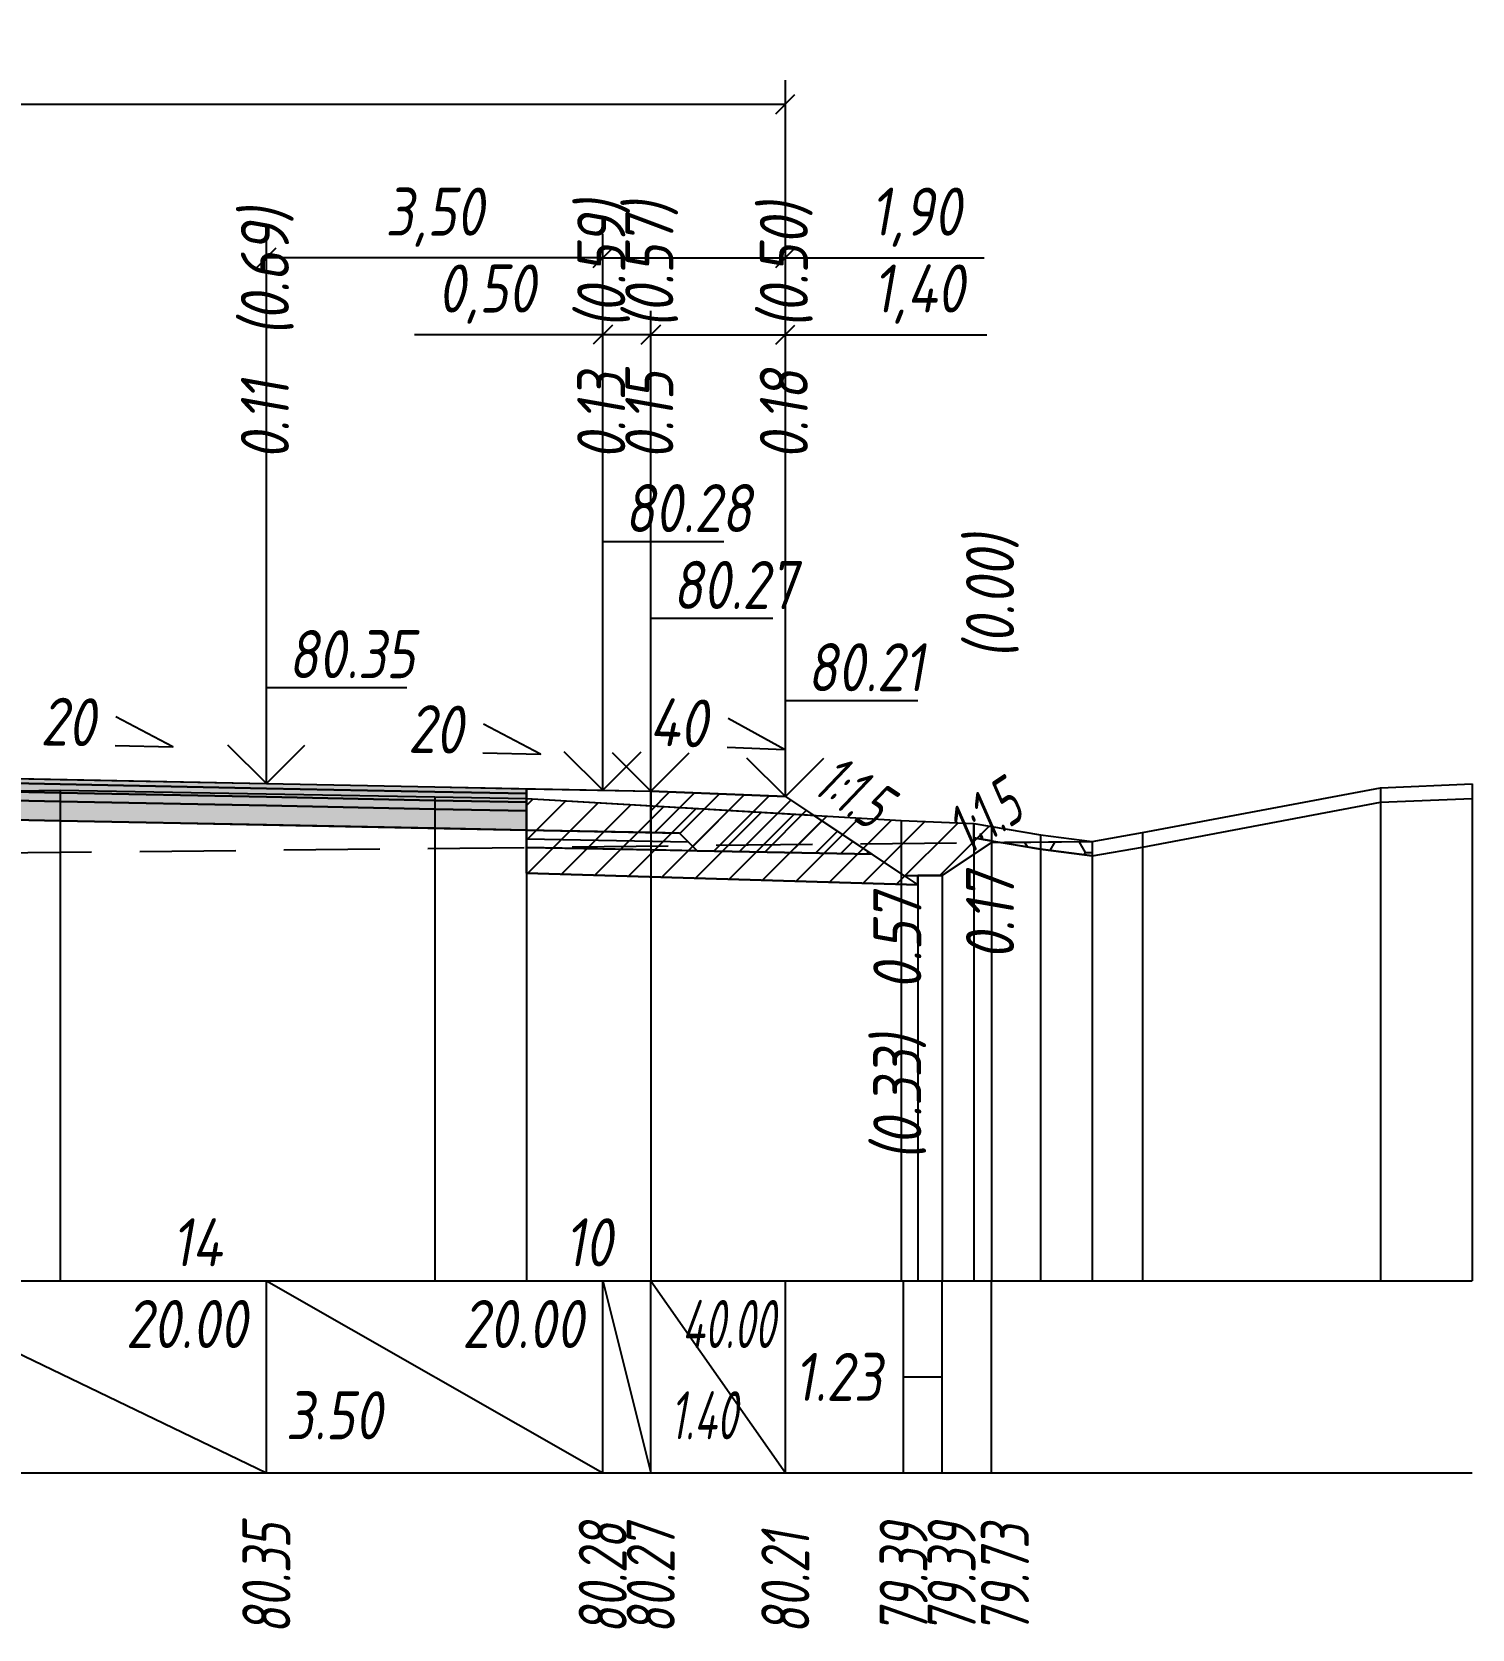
# Model space of a CAD drawing. Extents: x -717 to 1451, y -133302 to 233.
# Drawn here: x 166.6 to 241.6, y -22389.1 to -22306 of the extents above; entities that cross this region are included whole.
import ezdxf
from ezdxf.enums import TextEntityAlignment as Align

# ---------------------------------------------------------------- set-up
doc = ezdxf.new("R2010")
doc.units = 0
doc.linetypes.add('штриховая', pattern=[0.75, 0.5, -0.25])
for name, color, linetype in [('Интерполированный поперечник', 2, 'Continuous'), ('Код_514', 1, 'Continuous'), ('Контур_0', 7, 'Continuous'), ('Контур_2521', 7, 'Continuous'), ('Контур_2564', 7, 'Continuous'), ('Контур_2660', 7, 'Continuous'), ('Контур_2665', 7, 'Continuous'), ('Контур_400', 7, 'Continuous'), ('Контур_508', 7, 'Continuous'), ('Контур_512', 7, 'Continuous'), ('Контур_513', 7, 'Continuous'), ('Контур_818', 7, 'Continuous'), ('Красный поперечник', 1, 'Continuous'), ('Объём_2501', 7, 'Continuous'), ('Объём_2564', 7, 'Continuous'), ('Объём_2650', 7, 'Continuous'), ('Объём_2660', 7, 'Continuous'), ('Объём_2661', 7, 'Continuous'), ('Объём_2662', 7, 'Continuous'), ('Объём_2663', 7, 'Continuous'), ('Объём_2664', 7, 'Continuous'), ('Объём_2665', 7, 'Continuous'), ('Объём_2666', 7, 'Continuous'), ('Объём_2667', 7, 'Continuous'), ('Объём_2668', 7, 'Continuous'), ('Объём_2669', 7, 'Continuous'), ('Объём_2675', 7, 'Continuous'), ('Объём_2753', 7, 'Continuous'), ('Откосы', 7, 'Continuous'), ('Отметки покрытия', 7, 'Continuous'), ('Рабочие отметки', 7, 'Continuous'), ('Рабочие отметки доп.', 7, 'Continuous'), ('Слои выравнивания', 7, 'Continuous'), ('Таблица', 7, 'Continuous'), ('Уклоны проезжей части', 7, 'Continuous'), ('Черный поперечник', 3, 'Continuous')]:
    doc.layers.add(name, color=color, linetype=linetype)
for name, color, linetype, true_color in [('Контур_2540', 2, 'Continuous', 0xffff00), ('Контур_2560', 2, 'Continuous', 0xffff00), ('Контур_2561', 7, 'Continuous', 0xff8040), ('Контур_2562', 3, 'Continuous', 0x00ff00), ('Контур_2563', 7, 'Continuous', 0xff8000), ('Контур_2570', 7, 'Continuous', 0x80ff00), ('Контур_2725', 7, 'Continuous', 0x323232), ('Контур_2736', 4, 'Continuous', 0x00ffff), ('Контур_2737', 4, 'Continuous', 0x00ffff), ('Контур_2738', 4, 'Continuous', 0x00ffff), ('Контур_2739', 4, 'Continuous', 0x00ffff), ('Контур_2741', 4, 'Continuous', 0x00ffff), ('Контур_2742', 4, 'Continuous', 0x00ffff), ('Контур_2743', 4, 'Continuous', 0x00ffff), ('Контур_2744', 7, 'Continuous', 0xa4ffff), ('Контур_2745', 7, 'Continuous', 0xa4ffff), ('Контур_2747', 4, 'Continuous', 0x00ffff), ('Контур_2748', 4, 'Continuous', 0x00ffff), ('Контур_2749', 4, 'Continuous', 0x00ffff), ('Контур_2750', 4, 'Continuous', 0x00ffff), ('Контур_2751', 4, 'Continuous', 0x00ffff), ('Контур_2752', 4, 'Continuous', 0x00ffff), ('Контур_2760', 7, 'Continuous', 0x323232), ('Контур_2761', 7, 'Continuous', 0x323232), ('Контур_2762', 7, 'Continuous', 0x323232), ('Контур_2763', 7, 'Continuous', 0x323232), ('Контур_402', 7, 'Continuous', 0xff6464), ('Контур_703', 4, 'Continuous', 0x00ffff), ('Контур_705', 4, 'Continuous', 0x00ffff), ('Контур_707', 4, 'Continuous', 0x00ffff), ('Контур_720', 131, 'Continuous', 0xaaffff), ('Объём_2500', 7, 'Continuous', 0xc0c0c0), ('Объём_2520', 7, 'Continuous', 0x80ffff), ('Объём_2540', 2, 'Continuous', 0xffff00), ('Объём_2560', 2, 'Continuous', 0xffff00), ('Объём_2561', 7, 'Continuous', 0xff8040), ('Объём_2562', 3, 'Continuous', 0x00ff00), ('Объём_2563', 7, 'Continuous', 0xff8000), ('Объём_2570', 7, 'Continuous', 0x80ff00), ('Объём_2600', 7, 'Continuous', 0x808000), ('Объём_2746', 2, 'Continuous', 0xffff00)]:
    doc.layers.add(name, color=color, linetype=linetype, true_color=true_color)
doc.styles.get("Standard").update_dxf_attribs({"font": 'txt', "height": 2.5})
doc.styles.add('М', font='romand.shx', dxfattribs={"width": 0.8, "oblique": 10, "height": 2.5})
doc.dimstyles.new('ISO-25', dxfattribs={"dimtxt": 2.5, "dimasz": 2.5, "dimexe": 1.25, "dimexo": 0.625, "dimtad": 1, "dimtxsty": 'Standard', "dimcen": 2.5, "dimadec": 0, "dimazin": 0, "dimtfac": 1, "dimtmove": 0, "dimatfit": 3, "dimfxl": 1, "dimarcsym": 0})

# ---------------------------------------------------------------- blocks, each defined once
blk = doc.blocks.new('_Oblique')
at = {"color": 0, "linetype": 'ByBlock', "lineweight": -2}
blk.add_line((-0.5, -0.5), (0.5, 0.5), dxfattribs=at)
blk = doc.blocks.new('*D537')
at = {"color": 0, "lineweight": -2, "transparency": 16777216}
for p, q in [((198.838, -22344.966), (198.838, -22320.526)), ((205.838, -22345.246), (205.838, -22320.526)), ((198.838, -22321.776), (205.838, -22321.776)), ((205.838, -22321.776), (216.325, -22321.776))]:
    blk.add_line(p, q, dxfattribs=at)
at = {"layer": 'Defpoints', "color": 0, "transparency": 16777216}
for p in [(205.838, -22321.776), (198.838, -22345.591), (205.838, -22345.871)]:
    blk.add_point(p, dxfattribs=at)
at = {"color": 0, "lineweight": -2, "transparency": 16777216, "rotation": 180}
blk.add_blockref('_Oblique', (198.838, -22321.776), dxfattribs=at)
at = {"color": 0, "lineweight": -2, "transparency": 16777216}
blk.add_blockref('_Oblique', (205.838, -22321.776), dxfattribs=at)
at = {"color": 0, "transparency": 16777216, "insert": (212.784, -22319.663), "char_height": 2.5, "width": 8.75, "attachment_point": 5, "style": 'М'}
blk.add_mtext('1,40', dxfattribs=at)
blk = doc.blocks.new('*D539')
at = {"color": 0, "lineweight": -2, "transparency": 16777216}
for p, q in [((196.338, -22344.916), (196.338, -22320.526)), ((198.838, -22344.966), (198.838, -22320.526)), ((196.338, -22321.776), (186.545, -22321.776)), ((198.838, -22321.776), (196.338, -22321.776))]:
    blk.add_line(p, q, dxfattribs=at)
at = {"layer": 'Defpoints', "color": 0, "transparency": 16777216}
for p in [(198.838, -22321.776), (196.338, -22345.541), (198.838, -22345.591)]:
    blk.add_point(p, dxfattribs=at)
at = {"color": 0, "lineweight": -2, "transparency": 16777216, "rotation": 180}
blk.add_blockref('_Oblique', (196.338, -22321.776), dxfattribs=at)
at = {"color": 0, "lineweight": -2, "transparency": 16777216}
blk.add_blockref('_Oblique', (198.838, -22321.776), dxfattribs=at)
at = {"color": 0, "transparency": 16777216, "insert": (190.306, -22319.663), "char_height": 2.5, "width": 9.16667, "attachment_point": 5, "style": 'М'}
blk.add_mtext('0,50', dxfattribs=at)
blk = doc.blocks.new('*D541')
at = {"color": 0, "lineweight": -2, "transparency": 16777216}
for p, q in [((178.838, -22344.566), (178.838, -22316.526)), ((196.338, -22344.916), (196.338, -22316.526)), ((196.338, -22317.776), (178.838, -22317.776))]:
    blk.add_line(p, q, dxfattribs=at)
at = {"layer": 'Defpoints', "color": 0, "transparency": 16777216}
for p in [(178.838, -22317.776), (178.838, -22345.191), (196.338, -22345.541)]:
    blk.add_point(p, dxfattribs=at)
at = {"color": 0, "lineweight": -2, "transparency": 16777216, "rotation": 180}
blk.add_blockref('_Oblique', (178.838, -22317.776), dxfattribs=at)
at = {"color": 0, "lineweight": -2, "transparency": 16777216}
blk.add_blockref('_Oblique', (196.338, -22317.776), dxfattribs=at)
at = {"color": 0, "transparency": 16777216, "insert": (187.588, -22315.663), "char_height": 2.5, "width": 9.58333, "attachment_point": 5, "style": 'М'}
blk.add_mtext('3,50', dxfattribs=at)
blk = doc.blocks.new('*D542')
at = {"color": 0, "lineweight": -2, "transparency": 16777216}
for p, q in [((196.338, -22344.916), (196.338, -22316.526)), ((205.838, -22345.246), (205.838, -22316.526)), ((196.338, -22317.776), (205.838, -22317.776)), ((205.838, -22317.776), (216.174, -22317.776))]:
    blk.add_line(p, q, dxfattribs=at)
at = {"layer": 'Defpoints', "color": 0, "transparency": 16777216}
for p in [(196.338, -22317.776), (196.338, -22345.541), (205.838, -22345.871)]:
    blk.add_point(p, dxfattribs=at)
at = {"color": 0, "lineweight": -2, "transparency": 16777216, "rotation": 180}
blk.add_blockref('_Oblique', (196.338, -22317.776), dxfattribs=at)
at = {"color": 0, "lineweight": -2, "transparency": 16777216}
blk.add_blockref('_Oblique', (205.838, -22317.776), dxfattribs=at)
at = {"color": 0, "transparency": 16777216, "insert": (212.634, -22315.663), "char_height": 2.5, "width": 8.75, "attachment_point": 5, "style": 'М'}
blk.add_mtext('1,90', dxfattribs=at)
blk = doc.blocks.new('*D544')
at = {"color": 0, "lineweight": -2, "transparency": 16777216}
for p, q in [((110.338, -22345.246), (110.338, -22308.526)), ((205.838, -22345.246), (205.838, -22308.526)), ((110.338, -22309.776), (205.838, -22309.776))]:
    blk.add_line(p, q, dxfattribs=at)
at = {"layer": 'Defpoints', "color": 0, "transparency": 16777216}
for p in [(205.838, -22309.776), (110.338, -22345.871), (205.838, -22345.871)]:
    blk.add_point(p, dxfattribs=at)
at = {"color": 0, "lineweight": -2, "transparency": 16777216, "rotation": 180}
blk.add_blockref('_Oblique', (110.338, -22309.776), dxfattribs=at)
at = {"color": 0, "lineweight": -2, "transparency": 16777216}
blk.add_blockref('_Oblique', (205.838, -22309.776), dxfattribs=at)
at = {"color": 0, "transparency": 16777216, "insert": (158.088, -22307.663), "char_height": 2.5, "width": 10.41667, "attachment_point": 5, "style": 'М'}
blk.add_mtext('19,10', dxfattribs=at)

msp = doc.modelspace()

# ---------------------------------------------------------------- hatches: boundary and pattern name
at = {"layer": 'Объём_2563'}
h = msp.add_hatch(dxfattribs=at)
h.set_pattern_fill('ANSI31', color=256, scale=0.3)
h.paths.add_polyline_path([(201.256, -22348.627), (200.338, -22347.709), (198.838, -22347.679), (198.838, -22345.529), (205.838, -22345.809), (210.338, -22348.809)])
at = {"layer": 'Объём_2570'}
h = msp.add_hatch(dxfattribs=at)
h.set_pattern_fill('ANSI31', color=256, scale=0.2)
h.paths.add_polyline_path([(215.639, -22347.21), (216.565, -22347.364), (216.565, -22348.114), (215.639, -22347.96)])
at = {"layer": 'Объём_2600'}
h = msp.add_hatch(dxfattribs=at)
h.set_pattern_fill('ANSI31', color=6, scale=0.4)
h.paths.add_polyline_path([(213.99, -22349.91), (212.729, -22349.91), (212.729, -22350.403), (192.375, -22349.792), (192.375, -22345.902), (211.858, -22347.046), (215.639, -22347.21), (215.639, -22347.96), (217.009, -22348.189), (216.565, -22348.193)])
h = msp.add_hatch(dxfattribs=at)
h.set_pattern_fill('HONEY', color=5, scale=0.3)
h.paths.add_polyline_path([(221.794, -22348.138), (221.794, -22348.888), (219.117, -22348.54), (217.009, -22348.189)])
at = {"layer": 'Слои выравнивания'}
for color, points in [(2, [(158.088, -22344.714), (164.004, -22344.832), (168.112, -22344.914), (178.838, -22345.129), (187.604, -22345.304), (192.375, -22345.399), (192.375, -22345.649), (187.604, -22345.554), (178.838, -22345.379), (168.112, -22345.164), (164.004, -22345.082), (158.088, -22344.964)]), (3, [(158.088, -22344.964), (164.004, -22345.082), (168.112, -22345.164), (178.838, -22345.379), (187.604, -22345.554), (192.375, -22345.649), (192.375, -22346.099), (187.604, -22346.004), (178.838, -22345.829), (168.112, -22345.614), (164.004, -22345.532), (158.088, -22345.414)]), (4, [(158.088, -22345.414), (164.004, -22345.532), (168.112, -22345.614), (178.838, -22345.829), (187.604, -22346.004), (192.375, -22346.099), (192.375, -22346.549), (187.604, -22346.454), (178.838, -22346.279), (168.112, -22346.064), (164.004, -22345.982), (158.088, -22345.864)]), (5, [(158.088, -22345.864), (164.004, -22345.982), (168.112, -22346.064), (178.838, -22346.279), (187.604, -22346.454), (192.375, -22346.549), (192.375, -22347.549), (187.604, -22347.454), (178.838, -22347.279), (168.112, -22347.064), (164.004, -22346.982), (158.088, -22346.864)])]:
    msp.add_hatch(color=color, dxfattribs=at).paths.add_polyline_path(points)

# ---------------------------------------------------------------- linework, layer by layer
at = {"layer": 'Интерполированный поперечник', "linetype": 'штриховая', "ltscale": 10, "flags": 128}
msp.add_lwpolyline([(104.751, -22349.37), (221.794, -22348.138)], dxfattribs=at)
at = {"layer": 'Код_514'}
for p, q in [((158.088, -22371), (178.838, -22381)), ((178.838, -22381), (178.838, -22371)), ((178.838, -22371), (196.338, -22381)), ((196.338, -22381), (196.338, -22371)), ((196.338, -22371), (198.838, -22381)), ((198.838, -22381), (198.838, -22371)), ((198.838, -22371), (205.838, -22381)), ((205.838, -22381), (205.838, -22371)), ((211.99, -22381), (211.99, -22371)), ((213.99, -22381), (213.99, -22371)), ((216.565, -22381), (216.565, -22371)), ((211.99, -22376), (213.99, -22376))]:
    msp.add_line(p, q, dxfattribs=at)
at = {"layer": 'Контур_0', "flags": 128}
for points in [[(192.375, -22345.399), (198.838, -22345.529), (198.838, -22347.679), (192.375, -22347.549), (192.375, -22345.399), (192.375, -22345.399)], [(205.838, -22345.809), (209.526, -22348.267), (209.526, -22348.267), (209.526, -22348.267), (209.526, -22348.267), (209.526, -22348.267), (209.526, -22348.267), (209.526, -22348.267), (209.526, -22348.267), (209.526, -22348.267), (209.526, -22348.267), (209.526, -22348.267), (209.526, -22348.267), (209.526, -22348.267), (209.526, -22348.267), (211.99, -22349.91)], [(205.838, -22345.809), (209.526, -22348.267), (209.526, -22348.267), (209.526, -22348.267), (209.526, -22348.267), (209.526, -22348.267), (209.526, -22348.267), (209.526, -22348.267), (209.526, -22348.267), (209.526, -22348.267), (209.526, -22348.267), (209.526, -22348.267), (209.526, -22348.267), (209.526, -22348.267), (209.526, -22348.267), (211.99, -22349.91), (213.99, -22349.91), (216.565, -22348.193), (216.565, -22348.193), (216.565, -22348.193), (216.565, -22348.193), (216.565, -22348.193), (216.565, -22348.193), (216.565, -22348.193), (216.565, -22348.193), (216.565, -22348.193), (216.565, -22348.193), (216.565, -22348.193), (216.565, -22348.193), (216.565, -22348.193)], [(198.838, -22348.579), (192.375, -22348.449), (192.375, -22347.549), (200.338, -22347.709), (201.256, -22348.627), (198.838, -22348.579), (198.838, -22348.579)], [(198.838, -22347.679), (200.338, -22347.709), (201.256, -22348.627), (210.338, -22348.809)]]:
    msp.add_lwpolyline(points, dxfattribs=at)
at = {"layer": 'Контур_2521', "color": 250, "flags": 128}
msp.add_lwpolyline([(192.375, -22347.999), (200.797, -22348.168)], dxfattribs=at)
at = {"layer": 'Контур_2540', "flags": 128}
msp.add_lwpolyline([(196.338, -22348.529), (210.338, -22348.809), (212.729, -22350.403), (192.375, -22349.792), (192.375, -22348.449), (196.338, -22348.529), (196.338, -22348.529)], dxfattribs=at)
at = {"layer": 'Контур_2560', "flags": 128}
msp.add_lwpolyline([(198.838, -22345.529), (205.838, -22345.809), (205.838, -22345.809), (205.838, -22345.809)], dxfattribs=at)
at = {"layer": 'Контур_2561', "flags": 128}
msp.add_lwpolyline([(198.838, -22345.529), (198.838, -22345.529), (205.838, -22345.809), (205.838, -22345.809), (198.838, -22345.529)], dxfattribs=at)
at = {"layer": 'Контур_2562', "flags": 128}
msp.add_lwpolyline([(205.838, -22345.809), (205.838, -22345.809), (205.838, -22345.809), (205.838, -22345.809), (205.838, -22345.809)], dxfattribs=at)
at = {"layer": 'Контур_2563', "flags": 128}
msp.add_lwpolyline([(201.256, -22348.627), (200.338, -22347.709), (198.838, -22347.679), (198.838, -22345.529), (205.838, -22345.809), (210.338, -22348.809), (201.256, -22348.627), (201.256, -22348.627)], dxfattribs=at)
at = {"layer": 'Контур_2564', "flags": 128}
msp.add_lwpolyline([(198.838, -22345.529), (205.838, -22345.809)], dxfattribs=at)
at = {"layer": 'Контур_2570', "flags": 128}
msp.add_lwpolyline([(80, -22351.75), (88.68, -22351.424), (93.12, -22351.139), (104.751, -22350.12), (104.751, -22350.12), (116.91, -22348.424), (120.638, -22347.848), (120.638, -22347.098), (125.146, -22346.908), (143.433, -22345.856), (148.218, -22345.776), (158.088, -22345.623), (168.112, -22345.469), (187.604, -22345.822), (192.375, -22345.902), (211.858, -22347.046), (215.639, -22347.21), (215.639, -22347.96), (219.117, -22348.54), (221.794, -22348.888), (221.794, -22348.888), (224.417, -22348.435), (236.806, -22346.107), (241.565, -22345.901)], dxfattribs=at)
at = {"layer": 'Контур_2660', "flags": 128}
msp.add_lwpolyline([(192.375, -22349.792), (212.729, -22350.403)], dxfattribs=at)
at = {"layer": 'Контур_2665', "flags": 128}
msp.add_lwpolyline([(205.838, -22345.809), (205.838, -22345.809)], dxfattribs=at)
at = {"layer": 'Контур_2725', "flags": 128}
msp.add_lwpolyline([(143.433, -22347.157), (148.218, -22347.061), (158.088, -22346.864), (164.004, -22346.982), (168.112, -22347.064), (178.838, -22347.279), (187.604, -22347.454), (192.375, -22347.549)], dxfattribs=at)
at = {"layer": 'Контур_2736', "flags": 128}
for points in [[(205.838, -22345.809), (209.526, -22348.267)], [(209.526, -22348.267), (211.99, -22349.91)]]:
    msp.add_lwpolyline(points, dxfattribs=at)
at = {"layer": 'Контур_2737', "flags": 128}
msp.add_lwpolyline([(209.526, -22348.267), (209.526, -22348.267)], dxfattribs=at)
at = {"layer": 'Контур_2738', "flags": 128}
msp.add_lwpolyline([(209.526, -22348.267), (209.526, -22348.267)], dxfattribs=at)
at = {"layer": 'Контур_2739', "flags": 128}
msp.add_lwpolyline([(209.526, -22348.267), (209.526, -22348.267)], dxfattribs=at)
at = {"layer": 'Контур_2741', "flags": 128}
msp.add_lwpolyline([(216.565, -22348.193), (216.565, -22348.193)], dxfattribs=at)
at = {"layer": 'Контур_2742', "flags": 128}
msp.add_lwpolyline([(216.565, -22348.193), (216.565, -22348.193)], dxfattribs=at)
at = {"layer": 'Контур_2743', "flags": 128}
msp.add_lwpolyline([(216.565, -22348.193), (216.565, -22348.193)], dxfattribs=at)
at = {"layer": 'Контур_2744', "flags": 128}
msp.add_lwpolyline([(216.565, -22348.193), (216.565, -22348.193)], dxfattribs=at)
msp.add_lwpolyline([(216.565, -22348.193), (216.565, -22348.193)], dxfattribs=at)
msp.add_lwpolyline([(216.565, -22348.193), (216.565, -22348.193)], dxfattribs=at)
msp.add_lwpolyline([(216.565, -22348.193), (216.565, -22348.193)], dxfattribs=at)
msp.add_lwpolyline([(216.565, -22348.193), (216.565, -22348.193)], dxfattribs=at)
msp.add_lwpolyline([(216.565, -22348.193), (216.565, -22348.193)], dxfattribs=at)
at = {"layer": 'Контур_2745', "flags": 128}
msp.add_lwpolyline([(209.526, -22348.267), (209.526, -22348.267)], dxfattribs=at)
msp.add_lwpolyline([(209.526, -22348.267), (209.526, -22348.267)], dxfattribs=at)
msp.add_lwpolyline([(209.526, -22348.267), (209.526, -22348.267)], dxfattribs=at)
msp.add_lwpolyline([(209.526, -22348.267), (209.526, -22348.267)], dxfattribs=at)
msp.add_lwpolyline([(209.526, -22348.267), (209.526, -22348.267)], dxfattribs=at)
msp.add_lwpolyline([(209.526, -22348.267), (209.526, -22348.267)], dxfattribs=at)
at = {"layer": 'Контур_2747', "flags": 128}
msp.add_lwpolyline([(209.526, -22348.267), (209.526, -22348.267)], dxfattribs=at)
at = {"layer": 'Контур_2748', "flags": 128}
msp.add_lwpolyline([(209.526, -22348.267), (209.526, -22348.267)], dxfattribs=at)
at = {"layer": 'Контур_2749', "flags": 128}
msp.add_lwpolyline([(209.526, -22348.267), (209.526, -22348.267)], dxfattribs=at)
at = {"layer": 'Контур_2750', "flags": 128}
msp.add_lwpolyline([(216.565, -22348.193), (216.565, -22348.193)], dxfattribs=at)
at = {"layer": 'Контур_2751', "flags": 128}
msp.add_lwpolyline([(216.565, -22348.193), (216.565, -22348.193)], dxfattribs=at)
at = {"layer": 'Контур_2752', "flags": 128}
msp.add_lwpolyline([(216.565, -22348.193), (216.565, -22348.193)], dxfattribs=at)
at = {"layer": 'Контур_2760', "flags": 128}
msp.add_lwpolyline([(143.433, -22345.007), (148.218, -22344.911), (158.088, -22344.714), (164.004, -22344.832), (168.112, -22344.914), (178.838, -22345.129), (187.604, -22345.304), (192.375, -22345.399)], dxfattribs=at)
at = {"layer": 'Контур_2761', "flags": 128}
msp.add_lwpolyline([(143.433, -22345.257), (148.218, -22345.161), (158.088, -22344.964), (164.004, -22345.082), (168.112, -22345.164), (178.838, -22345.379), (187.604, -22345.554), (192.375, -22345.649)], dxfattribs=at)
at = {"layer": 'Контур_2762', "flags": 128}
msp.add_lwpolyline([(143.433, -22345.707), (148.218, -22345.611), (158.088, -22345.414), (164.004, -22345.532), (168.112, -22345.614), (178.838, -22345.829), (187.604, -22346.004), (192.375, -22346.099)], dxfattribs=at)
at = {"layer": 'Контур_2763', "flags": 128}
msp.add_lwpolyline([(143.433, -22346.157), (148.218, -22346.061), (158.088, -22345.864), (164.004, -22345.982), (168.112, -22346.064), (178.838, -22346.279), (187.604, -22346.454), (192.375, -22346.549)], dxfattribs=at)
at = {"layer": 'Контур_400', "flags": 128}
msp.add_lwpolyline([(158.088, -22344.714), (178.838, -22345.129), (196.338, -22345.479), (196.338, -22345.479), (196.338, -22345.479), (196.338, -22345.479), (196.338, -22345.479), (196.338, -22345.479), (198.838, -22345.529)], dxfattribs=at)
at = {"layer": 'Контур_402', "flags": 128}
msp.add_lwpolyline([(105, -22350.356), (143.433, -22349.203), (143.433, -22347.157), (158.088, -22346.864), (192.375, -22347.549), (192.375, -22349.792), (212.729, -22350.403)], dxfattribs=at)
at = {"layer": 'Контур_508', "flags": 128}
msp.add_lwpolyline([(105, -22350.356), (143.433, -22349.203), (143.433, -22347.157), (158.088, -22346.864), (192.375, -22347.549), (192.375, -22349.792), (212.729, -22350.403), (212.729, -22349.91), (213.99, -22349.91), (216.565, -22348.193)], dxfattribs=at)
at = {"layer": 'Контур_512', "flags": 128}
msp.add_lwpolyline([(192.375, -22349.792), (212.729, -22350.403), (212.729, -22349.91), (213.99, -22349.91), (216.565, -22348.193)], dxfattribs=at)
at = {"layer": 'Контур_513', "flags": 128}
msp.add_lwpolyline([(105, -22350.356), (143.433, -22349.203), (143.433, -22347.157), (158.088, -22346.864), (192.375, -22347.549), (192.375, -22349.792), (212.729, -22350.403), (212.729, -22349.91), (213.99, -22349.91), (216.565, -22348.193)], dxfattribs=at)
at = {"layer": 'Контур_703', "flags": 128}
msp.add_lwpolyline([(205.838, -22345.809), (209.526, -22348.267)], dxfattribs=at)
at = {"layer": 'Контур_705', "flags": 128}
msp.add_lwpolyline([(209.526, -22348.267), (209.526, -22348.267)], dxfattribs=at)
at = {"layer": 'Контур_707', "flags": 128}
msp.add_lwpolyline([(213.99, -22349.91), (216.565, -22348.193)], dxfattribs=at)
at = {"layer": 'Контур_720', "flags": 128}
msp.add_lwpolyline([(211.99, -22349.91), (213.99, -22349.91)], dxfattribs=at)
at = {"layer": 'Контур_818', "flags": 128}
msp.add_lwpolyline([(105, -22350.085), (116.91, -22348.424), (120.638, -22347.848), (120.638, -22347.098), (125.146, -22346.908), (143.433, -22345.856), (148.218, -22345.776), (158.088, -22345.623), (168.112, -22345.469), (187.604, -22345.822), (192.375, -22345.902), (211.858, -22347.046), (215.639, -22347.21), (215.639, -22347.96), (216.565, -22348.114)], dxfattribs=at)
at = {"layer": 'Красный поперечник'}
for p, q in [((158.088, -22344.714), (178.838, -22345.129)), ((178.838, -22345.129), (196.338, -22345.479)), ((196.338, -22345.479), (198.838, -22345.529)), ((198.838, -22345.529), (205.838, -22345.809)), ((205.838, -22345.809), (211.99, -22349.91)), ((213.99, -22349.91), (216.565, -22348.193)), ((216.565, -22348.193), (216.565, -22371)), ((192.375, -22349.792), (192.375, -22371)), ((211.99, -22349.91), (213.99, -22349.91)), ((212.729, -22349.91), (212.729, -22371)), ((212.729, -22350.403), (212.729, -22371)), ((213.99, -22349.91), (213.99, -22371))]:
    msp.add_line(p, q, dxfattribs=at)
at = {"layer": 'Объём_2500', "flags": 128}
msp.add_lwpolyline([(192.375, -22345.399), (198.838, -22345.529), (198.838, -22347.679), (192.375, -22347.549), (192.375, -22345.399), (192.375, -22345.399)], dxfattribs=at)
at = {"layer": 'Объём_2501', "flags": 128}
msp.add_lwpolyline([(158.088, -22344.714), (178.838, -22345.129), (196.338, -22345.479), (196.338, -22345.479), (196.338, -22345.479), (196.338, -22345.479), (196.338, -22345.479), (196.338, -22345.479), (198.838, -22345.529)], dxfattribs=at)
at = {"layer": 'Объём_2520', "color": 250, "flags": 128}
msp.add_lwpolyline([(198.838, -22348.579), (192.375, -22348.449), (192.375, -22347.549), (200.338, -22347.709), (201.256, -22348.627), (198.838, -22348.579), (198.838, -22348.579)], dxfattribs=at)
at = {"layer": 'Объём_2540', "flags": 128}
msp.add_lwpolyline([(196.338, -22348.529), (210.338, -22348.809), (212.729, -22350.403), (192.375, -22349.792), (192.375, -22348.449), (196.338, -22348.529), (196.338, -22348.529)], dxfattribs=at)
at = {"layer": 'Объём_2560', "flags": 128}
msp.add_lwpolyline([(198.838, -22345.529), (205.838, -22345.809), (205.838, -22345.809), (205.838, -22345.809)], dxfattribs=at)
at = {"layer": 'Объём_2561', "flags": 128}
msp.add_lwpolyline([(198.838, -22345.529), (198.838, -22345.529), (205.838, -22345.809), (205.838, -22345.809), (198.838, -22345.529)], dxfattribs=at)
at = {"layer": 'Объём_2562', "flags": 128}
msp.add_lwpolyline([(205.838, -22345.809), (205.838, -22345.809), (205.838, -22345.809), (205.838, -22345.809), (205.838, -22345.809)], dxfattribs=at)
at = {"layer": 'Объём_2563', "color": 250, "flags": 128}
msp.add_lwpolyline([(201.256, -22348.627), (200.338, -22347.709), (198.838, -22347.679), (198.838, -22345.529), (205.838, -22345.809), (210.338, -22348.809), (201.256, -22348.627), (201.256, -22348.627)], dxfattribs=at)
at = {"layer": 'Объём_2564', "flags": 128}
msp.add_lwpolyline([(198.838, -22345.529), (205.838, -22345.809)], dxfattribs=at)
at = {"layer": 'Объём_2570', "flags": 128}
msp.add_lwpolyline([(215.639, -22347.21), (216.565, -22347.364), (216.565, -22348.114), (215.639, -22347.96), (215.639, -22347.21), (215.639, -22347.21)], dxfattribs=at)
at = {"layer": 'Объём_2600', "color": 5, "flags": 128}
msp.add_lwpolyline([(221.794, -22348.138), (221.794, -22348.888), (219.117, -22348.54), (217.009, -22348.189), (221.794, -22348.138), (221.794, -22348.138)], dxfattribs=at)
at = {"layer": 'Объём_2650', "color": 6, "flags": 128}
msp.add_lwpolyline([(213.99, -22349.91), (212.729, -22349.91), (212.729, -22350.403), (192.375, -22349.792), (192.375, -22345.902), (211.858, -22347.046), (215.639, -22347.21), (215.639, -22347.96), (217.009, -22348.189), (216.565, -22348.193), (213.99, -22349.91), (213.99, -22349.91)], dxfattribs=at)
at = {"layer": 'Объём_2660', "flags": 128}
msp.add_lwpolyline([(192.375, -22349.792), (212.729, -22350.403)], dxfattribs=at)
at = {"layer": 'Объём_2661', "flags": 128}
msp.add_lwpolyline([(205.838, -22345.809), (209.526, -22348.267), (211.99, -22349.91)], dxfattribs=at)
at = {"layer": 'Объём_2662', "flags": 128}
msp.add_lwpolyline([(213.99, -22349.91), (216.565, -22348.193)], dxfattribs=at)
at = {"layer": 'Объём_2663', "flags": 128}
msp.add_lwpolyline([(211.99, -22349.91), (213.99, -22349.91)], dxfattribs=at)
at = {"layer": 'Объём_2664', "flags": 128}
msp.add_lwpolyline([(211.99, -22349.91), (213.99, -22349.91)], dxfattribs=at)
at = {"layer": 'Объём_2665', "flags": 128}
msp.add_lwpolyline([(205.838, -22345.809), (205.838, -22345.809)], dxfattribs=at)
at = {"layer": 'Объём_2666', "flags": 128}
for points in [[(205.838, -22345.809), (209.526, -22348.267)], [(209.526, -22348.267), (211.99, -22349.91)]]:
    msp.add_lwpolyline(points, dxfattribs=at)
at = {"layer": 'Объём_2667', "flags": 128}
for points in [[(209.526, -22348.267), (209.526, -22348.267)], [(216.565, -22348.193), (216.565, -22348.193)]]:
    msp.add_lwpolyline(points, dxfattribs=at)
at = {"layer": 'Объём_2668', "flags": 128}
for points in [[(209.526, -22348.267), (209.526, -22348.267)], [(216.565, -22348.193), (216.565, -22348.193)]]:
    msp.add_lwpolyline(points, dxfattribs=at)
at = {"layer": 'Объём_2669', "flags": 128}
for points in [[(209.526, -22348.267), (209.526, -22348.267)], [(216.565, -22348.193), (216.565, -22348.193)]]:
    msp.add_lwpolyline(points, dxfattribs=at)
at = {"layer": 'Объём_2675', "flags": 128}
for points in [[(209.526, -22348.267), (209.526, -22348.267)], [(209.526, -22348.267), (209.526, -22348.267)], [(209.526, -22348.267), (209.526, -22348.267)], [(209.526, -22348.267), (209.526, -22348.267)], [(209.526, -22348.267), (209.526, -22348.267)], [(209.526, -22348.267), (209.526, -22348.267)], [(216.565, -22348.193), (216.565, -22348.193)], [(216.565, -22348.193), (216.565, -22348.193)], [(216.565, -22348.193), (216.565, -22348.193)], [(216.565, -22348.193), (216.565, -22348.193)], [(216.565, -22348.193), (216.565, -22348.193)], [(216.565, -22348.193), (216.565, -22348.193)]]:
    msp.add_lwpolyline(points, dxfattribs=at)
at = {"layer": 'Объём_2746', "flags": 128}
msp.add_lwpolyline([(212.729, -22350.403), (192.375, -22349.792), (192.375, -22345.902), (207.292, -22346.778), (211.99, -22349.91), (212.729, -22349.91), (212.729, -22350.403), (212.729, -22350.403)], dxfattribs=at)
at = {"layer": 'Объём_2753', "flags": 128}
msp.add_lwpolyline([(192.375, -22345.399), (192.375, -22345.399)], dxfattribs=at)
at = {"layer": 'Откосы', "color": 1, "flags": 128}
for points in [[(170.976, -22343.154), (173.976, -22343.214), (171.006, -22341.655)], [(190.101, -22343.537), (193.101, -22343.597), (190.131, -22342.037)], [(202.805, -22343.242), (205.802, -22343.362), (202.865, -22341.743)]]:
    msp.add_lwpolyline(points, dxfattribs=at)
at = {"layer": 'Отметки покрытия', "color": 1}
for p, q in [((196.338, -22345.479), (196.338, -22332.529)), ((196.338, -22332.529), (202.638, -22332.529)), ((198.838, -22345.529), (198.838, -22336.529)), ((198.838, -22336.529), (205.188, -22336.529)), ((178.838, -22345.129), (178.838, -22340.129)), ((178.838, -22340.129), (186.138, -22340.129)), ((205.838, -22345.809), (205.838, -22340.809)), ((205.838, -22340.809), (212.738, -22340.809)), ((178.838, -22345.129), (176.838, -22343.129)), ((178.838, -22345.129), (180.838, -22343.129)), ((196.338, -22345.479), (194.338, -22343.479)), ((196.338, -22345.479), (198.338, -22343.479)), ((198.838, -22345.529), (196.838, -22343.529)), ((198.838, -22345.529), (200.838, -22343.529)), ((205.838, -22345.809), (203.838, -22343.809)), ((205.838, -22345.809), (207.838, -22343.809))]:
    msp.add_line(p, q, dxfattribs=at)
at = {"layer": 'Слои выравнивания'}
for p, q in [((192.375, -22345.399), (192.375, -22371)), ((198.838, -22345.529), (198.838, -22371))]:
    msp.add_line(p, q, dxfattribs=at)
at = {"layer": 'Слои выравнивания', "color": 2, "flags": 128}
msp.add_lwpolyline([(158.088, -22344.714), (164.004, -22344.832), (168.112, -22344.914), (178.838, -22345.129), (187.604, -22345.304), (192.375, -22345.399), (192.375, -22345.649), (187.604, -22345.554), (178.838, -22345.379), (168.112, -22345.164), (164.004, -22345.082), (158.088, -22344.964)], close=True, dxfattribs=at)
at = {"layer": 'Слои выравнивания', "color": 3, "flags": 128}
msp.add_lwpolyline([(158.088, -22344.964), (164.004, -22345.082), (168.112, -22345.164), (178.838, -22345.379), (187.604, -22345.554), (192.375, -22345.649), (192.375, -22346.099), (187.604, -22346.004), (178.838, -22345.829), (168.112, -22345.614), (164.004, -22345.532), (158.088, -22345.414)], close=True, dxfattribs=at)
at = {"layer": 'Слои выравнивания', "color": 4, "flags": 128}
msp.add_lwpolyline([(158.088, -22345.414), (164.004, -22345.532), (168.112, -22345.614), (178.838, -22345.829), (187.604, -22346.004), (192.375, -22346.099), (192.375, -22346.549), (187.604, -22346.454), (178.838, -22346.279), (168.112, -22346.064), (164.004, -22345.982), (158.088, -22345.864)], close=True, dxfattribs=at)
at = {"layer": 'Слои выравнивания', "color": 5, "flags": 128}
msp.add_lwpolyline([(158.088, -22345.864), (164.004, -22345.982), (168.112, -22346.064), (178.838, -22346.279), (187.604, -22346.454), (192.375, -22346.549), (192.375, -22347.549), (187.604, -22347.454), (178.838, -22347.279), (168.112, -22347.064), (164.004, -22346.982), (158.088, -22346.864)], close=True, dxfattribs=at)
at = {"layer": 'Таблица'}
for p, q in [((80, -22371), (241.565, -22371)), ((80, -22381), (241.565, -22381))]:
    msp.add_line(p, q, dxfattribs=at)
at = {"layer": 'Черный поперечник', "color": 7}
for p, q in [((168.112, -22345.469), (168.112, -22371)), ((236.806, -22345.357), (236.806, -22371)), ((241.565, -22345.151), (241.565, -22371)), ((187.604, -22345.822), (187.604, -22371)), ((192.375, -22345.902), (192.375, -22371)), ((211.858, -22347.046), (211.858, -22371)), ((215.639, -22347.21), (215.639, -22371)), ((219.117, -22347.79), (219.117, -22371)), ((224.417, -22347.685), (224.417, -22371)), ((221.794, -22348.138), (221.794, -22371))]:
    msp.add_line(p, q, dxfattribs=at)
at = {"layer": 'Черный поперечник', "flags": 128}
msp.add_lwpolyline([(80, -22351), (88.68, -22350.674), (93.12, -22350.389), (104.751, -22349.37), (116.91, -22347.674), (120.638, -22347.098), (125.146, -22346.908), (143.433, -22345.856), (148.218, -22345.776), (158.088, -22345.623), (168.112, -22345.469), (187.604, -22345.822), (192.375, -22345.902), (211.858, -22347.046), (215.639, -22347.21), (219.117, -22347.79), (221.794, -22348.138), (224.417, -22347.685), (236.806, -22345.357), (241.565, -22345.151)], dxfattribs=at)

# ---------------------------------------------------------------- texts
at = {"layer": 'Код_514', "style": 'М', "oblique": 10}
for s, width, p in [('20.00', 0.8, (177.838, -22372)), ('20.00', 0.8, (195.338, -22372)), ('40.00', 0.6, (205.297, -22372))]:
    msp.add_text(s, height=2.5, dxfattribs=dict(at, width=width)).set_placement(p, align=Align.TOP_RIGHT)
at = {"layer": 'Код_514', "style": 'М', "oblique": 10, "width": 0.8}
msp.add_text('1.23', height=2.5, dxfattribs=at).set_placement((208.581, -22376), align=Align.MIDDLE_CENTER)
at = {"layer": 'Код_514', "style": 'М', "oblique": 10}
for s, width, p in [('3.50', 0.8, (179.838, -22380)), ('1.40', 0.6, (199.838, -22380))]:
    msp.add_text(s, height=2.5, dxfattribs=dict(at, width=width)).set_placement(p, align=Align.BOTTOM_LEFT)
at = {"layer": 'Код_514', "style": 'М', "oblique": 10, "width": 0.7}
for s, p in [('80.35', (178.838, -22389.382)), ('80.28', (196.338, -22389.382)), ('80.27', (198.838, -22389.382)), ('79.39', (211.99, -22389.382)), ('79.39', (214.49, -22389.382)), ('79.73', (217.263, -22389.382)), ('80.21', (205.838, -22389.382))]:
    msp.add_text(s, height=2.5, rotation=90, dxfattribs=at).set_placement(p, align=Align.MIDDLE_LEFT)
at = {"layer": 'Отметки покрытия', "color": 1, "style": 'М', "oblique": 10, "width": 0.8}
for s, p in [('80.28', (197.479, -22332.797)), ('80.27', (199.979, -22336.797)), ('80.35', (179.979, -22340.397)), ('80.21', (206.979, -22341.077))]:
    msp.add_text(s, height=2.5, dxfattribs=at).set_placement(p, align=Align.BOTTOM_LEFT)
at = {"layer": 'Рабочие отметки', "color": 1, "style": 'М', "oblique": 10, "width": 0.8}
for s, p in [('0.11', (178.76, -22328.279)), ('0.13', (196.26, -22328.279)), ('0.15', (198.76, -22328.279)), ('0.18', (205.76, -22328.279))]:
    msp.add_text(s, height=2.5, rotation=90, dxfattribs=at).set_placement(p, align=Align.MIDDLE_LEFT)
for s, p in [('0.17', (216.487, -22349.747)), ('0.57', (211.662, -22350.841))]:
    msp.add_text(s, height=2.5, rotation=90, dxfattribs=at).set_placement(p, align=Align.MIDDLE_RIGHT)
at = {"layer": 'Рабочие отметки доп.', "color": 1, "style": 'М', "oblique": 10, "width": 0.8}
for s, p in [('(0.59)', (196.26, -22321.429)), ('(0.57)', (198.76, -22321.429)), ('(0.50)', (205.76, -22321.429)), ('(0.69)', (178.76, -22321.829)), ('(0.00)', (216.487, -22338.624))]:
    msp.add_text(s, height=2.5, rotation=90, dxfattribs=at).set_placement(p, align=Align.MIDDLE_LEFT)
msp.add_text('(0.33)', height=2.5, rotation=90, dxfattribs=at).set_placement((211.662, -22358.191), align=Align.MIDDLE_RIGHT)
at = {"layer": 'Слои выравнивания', "style": 'М', "oblique": 10, "width": 0.8}
for s, p in [('14', (175.232, -22371)), ('10', (195.607, -22371))]:
    msp.add_text(s, height=2.5, dxfattribs=at).set_placement(p, align=Align.BOTTOM_CENTER)
at = {"layer": 'Уклоны проезжей части', "color": 1, "style": 'М', "oblique": 10}
for s, rotation, width, p in [('20', 358.85423, 0.8, (168.483, -22343.921)), ('20', 358.85423, 0.8, (187.608, -22344.304)), ('40', 357.70938, 0.8, (200.213, -22343.958)), ('1:1.5', 326.30994, 0.6, (208.282, -22347.205)), ('1:1.5', 33.69007, 0.6, (217.303, -22348.486))]:
    msp.add_text(s, height=2.5, rotation=rotation, dxfattribs=dict(at, width=width)).set_placement(p, align=Align.BOTTOM_CENTER)

# ---------------------------------------------------------------- dimensions: what is measured, and where the dimension line sits
at = {"color": 5}
dim = msp.add_linear_dim(base=(205.838, -22309.776), p1=(110.338, -22345.871), p2=(205.838, -22345.871), angle=180, dimstyle='ISO-25', override={"dimasz": 1, "dimlfac": 0.2, "dimzin": 0, "dimtxsty": 'М', "dimblk1": 'Oblique', "dimblk2": 'Oblique', "dimsah": 1}, dxfattribs=at)
dim.commit()
dim.dimension.update_dxf_attribs({"geometry": '*D544', "text_midpoint": (158.088, -22307.663)})
dim = msp.add_linear_dim(base=(178.838, -22317.776), p1=(196.338, -22345.541), p2=(178.838, -22345.191), dimstyle='ISO-25', override={"dimasz": 1, "dimlfac": 0.2, "dimzin": 0, "dimtxsty": 'М', "dimblk1": 'Oblique', "dimblk2": 'Oblique', "dimsah": 1}, dxfattribs=at)
dim.commit()
dim.dimension.update_dxf_attribs({"geometry": '*D541', "text_midpoint": (187.588, -22315.663)})
dim = msp.add_linear_dim(base=(196.338, -22317.776), p1=(205.838, -22345.871), p2=(196.338, -22345.541), dimstyle='ISO-25', override={"dimasz": 1, "dimlfac": 0.2, "dimzin": 0, "dimtxsty": 'М', "dimblk1": 'Oblique', "dimblk2": 'Oblique', "dimsah": 1}, dxfattribs=at)
dim.commit()
dim.dimension.update_dxf_attribs({"geometry": '*D542', "text_midpoint": (212.634, -22317.776), "dimtype": 160})
for base, p1, p2, picture, middle in [((198.838, -22321.776), (196.338, -22345.541), (198.838, -22345.591), '*D539', (190.306, -22321.776)), ((205.838, -22321.776), (198.838, -22345.591), (205.838, -22345.871), '*D537', (212.784, -22321.776))]:
    dim = msp.add_linear_dim(base=base, p1=p1, p2=p2, angle=180, dimstyle='ISO-25', override={"dimasz": 1, "dimlfac": 0.2, "dimzin": 0, "dimtxsty": 'М', "dimblk1": 'Oblique', "dimblk2": 'Oblique', "dimsah": 1}, dxfattribs=at)
    dim.commit()
    dim.dimension.update_dxf_attribs({"geometry": picture, "text_midpoint": middle, "dimtype": 160})

doc.saveas('drawing.dxf')
